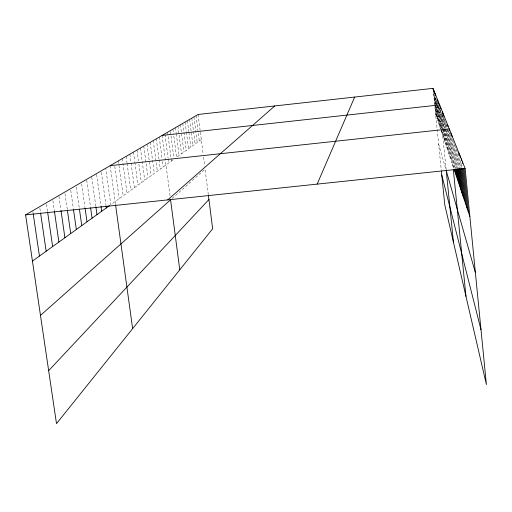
<?xml version="1.0" encoding="UTF-8"?>
<svg xmlns="http://www.w3.org/2000/svg" width="512" height="512" viewBox="0 0 512 512"><rect width="100%" height="100%" fill="white"/><g stroke="black" fill="none" stroke-linecap="round" stroke-linejoin="round"><path stroke-width="0.38" stroke-dasharray="2.56 1.92" d="M172.179 198.413L205.069 169.197L208.339 194.867M172.979 159.942L110.797 204.704L105.754 168.224M201.299 139.558L176.589 157.344L173.523 133.837M435.59 113.926L440.544 128.736L438.272 106.15M441.235 130.803L453.83 168.474L450.483 134.893M438.643 144.122L445.664 168.678M39.878 208.269L40.448 212.173M32.877 211.501L33.107 213.062M52.896 200.685L54.368 210.835M46.509 204.41L47.642 212.211M65.005 193.638L67.251 209.293M58.95 196.32L60.864 209.6M81.651 183.962L84.992 207.629M76.288 187.078L79.302 208.307M70.746 190.304L73.318 208.339M96.595 174.406L100.966 205.741M91.738 177.229L95.776 206.074M86.726 180.16L90.509 207.091M110.17 165.651L115.45 203.942M101.408 172.454L106.003 205.549M122.317 158.586L127.014 193.03M118.381 160.877L123.162 195.802M114.771 166.374L119.2 198.65M136.992 150.042L138.458 160.922M138.874 164.032L141.382 182.682M133.472 152.09L134.746 161.542M134.854 162.33L137.939 185.165M129.856 154.195L134.394 187.718M126.138 156.358L126.995 162.682M127.104 163.469L130.752 190.336M153.267 140.563L157.338 171.206M150.182 142.368L154.304 173.382M147.008 144.211L151.2 175.622M143.757 146.106L148.013 177.914M140.416 148.045L144.742 180.269M167.629 132.205L171.002 157.952M171.104 158.733L171.411 161.069M164.998 134.586L168.109 158.266M168.211 159.053L168.73 163.002M162.093 135.43L170.163 196.749M159.226 137.101L162.029 158.349M162.445 161.498L163.168 167.002M156.282 138.81L158.957 158.989M159.059 159.763L160.288 169.075M180.39 124.774L183.923 152.064M177.958 126.195L181.536 153.786M175.462 127.648L176.166 133.069M176.269 133.85L179.091 155.546M172.915 129.133L173.421 133.05M170.406 131.443L173.824 157.6M196.051 115.667L199.283 141.011M193.952 116.883L197.222 142.49M191.808 118.131L195.123 144M189.626 119.405L192.979 145.549M187.392 120.704L188.794 131.584M188.89 132.358L190.79 147.123M185.107 122.029L186.323 131.456M186.426 132.243L188.55 148.736M182.778 123.392L186.266 150.381M198.099 114.47L203.136 154.022M203.526 157.056L204.685 166.163M440.122 109.67L446.182 169.965M439.52 107.539L442.125 133.466M439.162 107.789L441.587 131.853M438.598 105.85L440.902 128.698M437.574 102.707L440.045 127.238M437.03 100.73L439.552 125.766M436.742 101.254L439.072 124.333M436.224 99.322L436.698 104.045M436.774 104.832L438.605 122.931M435.789 98.208L438.144 121.562M435.456 98.022L437.696 120.218M435.04 96.947L435.75 104.006M435.834 104.794L437.254 118.906M434.714 96.672L436.826 117.619M434.246 95.008L436.41 116.365M433.779 93.216L434.886 104.173M434.97 104.954L435.994 115.13M433.555 93.779L441.286 170.278M459.424 158.432L460.365 167.93M458.074 153.267L459.488 167.533M456.915 149.792L458.726 168.038M456.038 148.794L458.01 168.666M454.95 145.446L457.197 168.102M454.061 143.814L456.474 168.109M453.043 140.704L455.782 168.224M452.218 139.245L455.123 168.454M451.418 137.869L454.426 168.013M449.664 132.858L453.184 168.141M448.89 130.95L452.128 163.373M448.211 129.792L451.322 160.973M447.642 129.574L450.541 158.643M446.618 124.691L446.938 127.859M447.014 128.646L449.786 156.378M446.003 123.706L446.394 127.61M446.707 130.733L449.05 154.17M445.254 121.28L445.965 128.371M446.042 129.165L448.333 152.032M444.595 119.603L445.453 128.16M445.536 128.941L447.635 149.946M443.968 118.054L444.992 128.269M445.069 129.056L446.957 147.917M443.43 117.338L444.544 128.461M444.627 129.254L446.298 145.946M442.746 115.002L444.083 128.333M444.16 129.12L445.658 144.019M442.323 115.162L445.03 142.15M441.824 114.458L443.238 128.563M443.315 129.35L444.416 140.32M441.19 112.346L443.821 138.541M440.563 110.144L443.245 136.806M461.709 163.533L462.099 167.494M460.506 160.525L461.21 167.654"/><path stroke-width="0.77" d="M317.158 184.115L354.656 97.069M48.659 370.662L208.934 199.526M40.48 315.405L170.573 199.84L179.776 269.798M167.75 199.885L274.797 105.946M32.442 261.101L109.523 205.619M208.435 195.648L212.653 228.768L56.499 423.642L25.6 214.886L198.099 114.47L433.005 88.358L465.133 168.499L486.4 384.57L444.781 204.806L441.37 171.066M162.093 135.43L439.642 104.902L439.802 106.496M110.17 165.651L449.274 128.928L449.427 130.502M25.6 214.886L465.133 168.499M454.061 169.152L469.843 216.365M475.379 272.582L446.259 170.752L453.446 242.253M441.766 175.021L481.005 329.766M40.563 212.954L46.163 251.226M33.222 213.843L39.43 256.07M54.483 211.616L58.886 242.067M47.642 212.211L52.64 246.56M67.36 210.074L70.726 233.549M60.973 210.381L64.909 237.728M85.107 208.416L87.002 221.83M79.418 209.094L81.76 225.6M73.542 209.907L76.333 229.504M101.075 206.528L101.728 211.226M95.885 206.854L96.979 214.65M90.624 207.885L92.07 218.182M115.558 204.73L132.634 328.634M106.118 206.336L106.336 207.91M438.618 102.355L438.771 103.904M437.645 99.923L437.798 101.478M435.398 94.317L435.552 95.872M434.976 93.267L435.136 94.854M434.566 92.243L434.726 93.811M434.163 91.245L434.317 92.794M433.773 90.259L434.01 92.634M433.382 89.299L433.542 90.867M433.005 88.358L433.165 89.907M458.874 152.883L459.11 155.264M460.442 168.723L463.187 196.442M459.565 168.326L461.997 192.89M458.803 168.832L460.851 189.459M458.01 168.666L459.744 186.15M457.28 168.89L458.675 182.95M456.55 168.89L457.638 179.866M455.859 169.011L456.64 176.877M451.827 135.296L451.981 136.877M455.2 169.248L455.674 173.984M450.944 133.107L451.104 134.694M454.579 169.6L454.739 171.187M453.338 169.67L465.965 296.32M447.744 125.114L447.898 126.675M443.648 114.906L443.808 116.48M443.034 113.363L443.194 114.957M442.432 111.859L442.662 114.214M440.71 107.584L440.87 109.171M464.096 168.314L468.41 212.064M462.483 161.888L462.643 163.475M463.11 168.243L467.027 207.936M461.235 158.771L461.395 160.358M462.253 169.082L465.696 203.955M460.032 155.776L460.192 157.357M461.286 168.448L464.416 200.128"/></g></svg>
